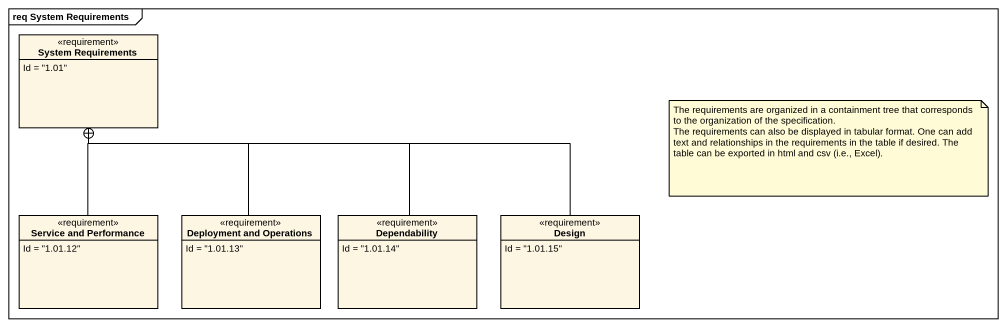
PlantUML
@startuml
mainframe req System Requirements
hide circle
hide empty members
class "System Requirements" as System_Requirements <<requirement>> {
  Id = "1.01"
}
class "Service and Performance" as Service_and_Performance <<requirement>> {
  Id = "1.01.12"
}
class "Deployment and Operations" as Deployment_and_Operations <<requirement>> {
  Id = "1.01.13"
}
class Dependability <<requirement>> {
  Id = "1.01.14"
}
class Design <<requirement>> {
  Id = "1.01.15"
}
Service_and_Performance -up-+ System_Requirements
Deployment_and_Operations -up-+ System_Requirements
Dependability -left-+ System_Requirements
Design -left-+ System_Requirements
note as N1
  The requirements are organized in a containment tree that corresponds to the organization of the specification.
  The requirements can also be displayed in tabular format. One can add text and relationships in the requirements in the table if desired. The table can be exported in html and csv (i.e., Excel).
end note
@enduml
